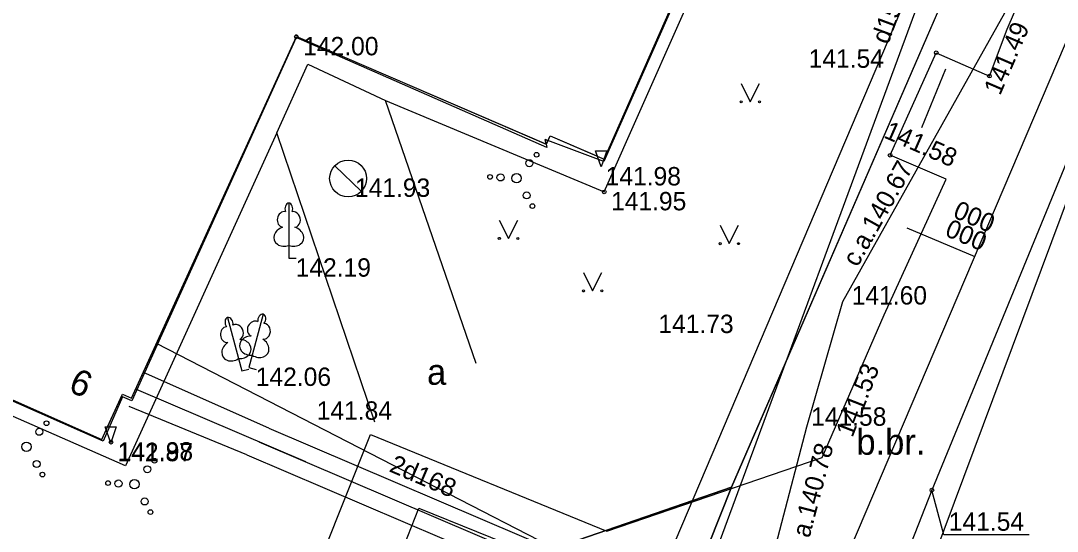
# Model space of a CAD drawing. Extents: x 635609 to 635806, y 303734 to 303875.
# Drawn here: x 635684.89 to 635713.05, y 303789.34 to 303803.23 of the extents above; entities that cross this region are included whole.
import ezdxf

# ---------------------------------------------------------------- set-up
doc = ezdxf.new("R2010")
doc.units = 0
for name, color, linetype in [('APGR_SARK_####_####_#', 7, 'Continuous'), ('BUVE_EKAS_####_####_#', 7, 'Continuous'), ('BUVE_EKAS_BIZM_TKST_#', 7, 'Continuous'), ('BUVE_EKAS_UZMR_####_#', 7, 'Continuous'), ('BUVE_SOLS_####_####_#', 7, 'Continuous'), ('CELI_CAPM_####_####_#', 7, 'Continuous'), ('CELI_CMAL_####_####_#', 7, 'Continuous'), ('CELI_CSEG_####_TKST_#', 7, 'Continuous'), ('CKOM_ELEM_####_####_#', 7, 'Continuous'), ('RELJ_AATZ_####_TKST_#', 7, 'Continuous'), ('RELJ_ELEM_####_####_#', 7, 'Continuous'), ('ROBZ_UZMR_####_####_#', 7, 'Continuous'), ('SAKK_IZVK_####_TKST_#', 7, 'Continuous'), ('SAKK_KKAN_####_####_#', 7, 'Continuous'), ('SAKK_KKAN_####_####_I', 7, 'Continuous'), ('SAKK_KKAN_####_TKST_I', 7, 'Continuous'), ('SAKT_VADV_OPTK_####_#', 7, 'Continuous'), ('SILT_VADP_UDEN_####_#', 7, 'Continuous'), ('SILT_VADP_UDEN_TKST_#', 7, 'Continuous'), ('SKAN_VADP_PAST_####_#', 7, 'Continuous'), ('SKAN_VADP_PAST_TKST_#', 7, 'Continuous'), ('TERT_ELEM_####_####_#', 7, 'Continuous')]:
    doc.layers.add(name, color=color, linetype=linetype)

msp = doc.modelspace()

# ---------------------------------------------------------------- linework, layer by layer
at = {"layer": 'APGR_SARK_####_####_#'}
msp.add_line((635698.244, 303778.656), (635727.338, 303847.141), dxfattribs=at)
at = {"layer": 'BUVE_EKAS_####_####_#'}
for p, q in [((635700.741, 303799.461), (635707.322, 303814.397)), ((635687.898, 303792.961), (635692.387, 303802.792)), ((635692.387, 303802.792), (635699.175, 303799.866)), ((635699.175, 303799.866), (635699.277, 303800.096)), ((635699.277, 303800.096), (635700.741, 303799.461)), ((635679.735, 303795.101), (635687.095, 303791.84)), ((635687.095, 303791.84), (635687.66, 303793.071)), ((635687.66, 303793.071), (635687.898, 303792.961))]:
    msp.add_line(p, q, dxfattribs=at)
at = {"layer": 'BUVE_EKAS_UZMR_####_#'}
for p, q in [((635700.741, 303799.461), (635704.642, 303808.314)), ((635700.741, 303799.461), (635704.642, 303808.314)), ((635700.741, 303799.461), (635704.642, 303808.314)), ((635688.577, 303794.447), (635692.307, 303802.618)), ((635692.307, 303802.618), (635692.362, 303802.738)), ((635692.307, 303802.618), (635692.362, 303802.738)), ((635692.307, 303802.618), (635692.362, 303802.738)), ((635692.429, 303802.774), (635699.164, 303799.871)), ((635692.429, 303802.774), (635699.164, 303799.871)), ((635692.429, 303802.774), (635699.164, 303799.871)), ((635699.221, 303799.969), (635699.277, 303800.096)), ((635699.221, 303799.969), (635699.277, 303800.096)), ((635699.221, 303799.969), (635699.277, 303800.096)), ((635699.277, 303800.096), (635700.557, 303799.541)), ((635699.277, 303800.096), (635700.557, 303799.541)), ((635699.277, 303800.096), (635700.557, 303799.541)), ((635699.164, 303799.871), (635699.137, 303800)), ((635699.137, 303800), (635699.221, 303799.969)), ((635700.557, 303799.541), (635700.508, 303799.683)), ((635700.508, 303799.683), (635700.808, 303799.683)), ((635700.557, 303799.541), (635700.508, 303799.683)), ((635700.808, 303799.683), (635700.732, 303799.465)), ((635700.732, 303799.465), (635700.741, 303799.461)), ((635700.732, 303799.465), (635700.741, 303799.461)), ((635700.732, 303799.465), (635700.741, 303799.461)), ((635687.898, 303792.961), (635688.577, 303794.447)), ((635682.898, 303793.7), (635687.095, 303791.84)), ((635687.252, 303792.181), (635687.66, 303793.071)), ((635687.252, 303792.181), (635687.66, 303793.071)), ((635687.252, 303792.181), (635687.66, 303793.071)), ((635687.66, 303793.071), (635687.898, 303792.961)), ((635687.66, 303793.071), (635687.898, 303792.961)), ((635687.66, 303793.071), (635687.898, 303792.961)), ((635687.095, 303791.84), (635687.215, 303792.101)), ((635687.095, 303791.84), (635687.215, 303792.101)), ((635687.095, 303791.84), (635687.215, 303792.101)), ((635687.215, 303792.101), (635687.187, 303792.181)), ((635687.187, 303792.181), (635687.252, 303792.181))]:
    msp.add_line(p, q, dxfattribs=at)
for points in [[(635683.508, 303808.573), (635687.059, 303807.007), (635686.753, 303806.31), (635689.141, 303805.262), (635691.391, 303810.377), (635690.633, 303810.711), (635692.181, 303814.255), (635692.949, 303813.917), (635695.563, 303819.862), (635706.245, 303815.217), (635706.134, 303814.966), (635707.363, 303814.426), (635700.731, 303799.402), (635699.137, 303800), (635699.184, 303799.776), (635692.374, 303802.765), (635687.909, 303792.888), (635687.662, 303792.996), (635687.134, 303791.792), (635642.988, 303811.357)], [(635687.898, 303792.961), (635688.577, 303794.447), (635692.307, 303802.618)], [(635687.898, 303792.961), (635688.577, 303794.447), (635692.307, 303802.618)], [(635699.164, 303799.871), (635699.137, 303800), (635699.221, 303799.969)], [(635699.164, 303799.871), (635699.137, 303800), (635699.221, 303799.969)], [(635700.557, 303799.541), (635700.508, 303799.683), (635700.808, 303799.683), (635700.732, 303799.465)], [(635700.508, 303799.683), (635700.808, 303799.683), (635700.732, 303799.465)], [(635682.328, 303793.952), (635682.898, 303793.7), (635687.095, 303791.84)], [(635682.328, 303793.952), (635682.898, 303793.7), (635687.095, 303791.84)], [(635687.215, 303792.101), (635687.187, 303792.181), (635687.252, 303792.181)], [(635687.215, 303792.101), (635687.187, 303792.181), (635687.252, 303792.181)]]:
    msp.add_lwpolyline(points, dxfattribs=at)
msp.add_arc((635692.38, 303802.784), 0.05, 348.3557, 248.3787, dxfattribs=at)
msp.add_arc((635692.38, 303802.784), 0.05, 348.3557, 248.3787, dxfattribs=at)
msp.add_arc((635692.38, 303802.784), 0.05, 348.3557, 248.3787, dxfattribs=at)
at = {"layer": 'BUVE_SOLS_####_####_#'}
msp.add_line((635709.367, 303800.32), (635710.017, 303801.917), dxfattribs=at)
at = {"layer": 'CELI_CAPM_####_####_#'}
for points in [[(635720.952, 303817.453), (635718.871, 303812.746), (635715.372, 303804.412), (635713.782, 303800.565), (635709.642, 303790.465), (635706.272, 303781.872)], [(635692.692, 303802.043), (635694.798, 303801.053), (635700.74, 303798.57), (635703.828, 303805.54)], [(635694.515, 303792.314), (635691.848, 303800.177), (635692.692, 303802.043)], [(635697.267, 303793.905), (635694.798, 303801.053)], [(635687.743, 303791.127), (635666.213, 303800.587)], [(635691.848, 303800.177), (635687.743, 303791.127)]]:
    msp.add_lwpolyline(points, dxfattribs=at)
at = {"layer": 'CELI_CMAL_####_####_#'}
for p, q in [((635711.682, 303802.999), (635715.47, 303811.828)), ((635711.203, 303801.718), (635711.682, 303802.999)), ((635708.507, 303799.569), (635709.759, 303802.354)), ((635709.759, 303802.354), (635711.203, 303801.718)), ((635710.024, 303798.921), (635708.507, 303799.569)), ((635708.341, 303795.232), (635710.024, 303798.921)), ((635706.656, 303791.347), (635708.341, 303795.232)), ((635692.164, 303786.38), (635694.397, 303791.979)), ((635694.397, 303791.979), (635700.809, 303789.345)), ((635700.809, 303789.345), (635706.656, 303791.347)), ((635694.6, 303787.183), (635695.71, 303789.973)), ((635695.71, 303789.973), (635698.922, 303788.675))]:
    msp.add_line(p, q, dxfattribs=at)
at = {"layer": 'CKOM_ELEM_####_####_#'}
for p, q in [((635693.425, 303799.284), (635694.143, 303798.588)), ((635693.784, 303798.936), (635693.783, 303798.935))]:
    msp.add_line(p, q, dxfattribs=at)
msp.add_circle((635693.784, 303798.936), 0.5, dxfattribs=at)
at = {"layer": 'RELJ_AATZ_####_TKST_#'}
msp.add_lwpolyline([(635712.287, 303789.25), (635709.969, 303789.25), (635709.642, 303790.465)], dxfattribs=at)
at = {"layer": 'RELJ_ELEM_####_####_#'}
for points in [[(635700.508, 303799.683), (635700.808, 303799.683), (635700.658, 303799.25)], [(635687.187, 303792.181), (635687.487, 303792.181), (635687.337, 303791.748)]]:
    msp.add_lwpolyline(points, close=True, dxfattribs=at)
for centre in [(635692.38, 303802.784), (635709.759, 303802.354), (635711.203, 303801.718), (635708.507, 303799.569), (635700.74, 303798.57), (635687.345, 303791.767), (635709.642, 303790.465)]:
    msp.add_circle(centre, 0.05, dxfattribs=at)
at = {"layer": 'ROBZ_UZMR_####_####_#'}
msp.add_line((635704.2, 303790.54), (635716.78, 303819.58), dxfattribs=at)
for points in [[(635727.338, 303843.543), (635716.78, 303819.58), (635704.2, 303790.54), (635695.565, 303768.799)], [(635695.565, 303768.799), (635704.2, 303790.54), (635684.14, 303783.62), (635633.09, 303808), (635625.13, 303811.56), (635628.285, 303815.213), (635624.279, 303817.47), (635622.381, 303814.441), (635619.398, 303816.142)], [(635633.09, 303808), (635684.14, 303783.62), (635704.2, 303790.54)]]:
    msp.add_lwpolyline(points, dxfattribs=at)
msp.add_lwpolyline([(635625.13, 303811.56), (635628.285, 303815.213), (635649.47, 303839.74), (635657.36, 303836.69), (635690.11, 303832.5), (635716.78, 303819.58), (635704.2, 303790.54), (635684.14, 303783.62), (635633.09, 303808)], close=True, dxfattribs=at)
msp.add_lwpolyline([(635625.13, 303811.56), (635628.285, 303815.213), (635649.47, 303839.74), (635657.36, 303836.69), (635690.11, 303832.5), (635716.78, 303819.58), (635704.2, 303790.54), (635684.14, 303783.62), (635633.09, 303808)], close=True, dxfattribs=at)
at = {"layer": 'SAKK_KKAN_####_####_#'}
for p, q in [((635707.413, 303788.843), (635719.812, 303817.994)), ((635702.287, 303768.799), (635719.016, 303813.632)), ((635708.963, 303797.597), (635710.803, 303796.814))]:
    msp.add_line(p, q, dxfattribs=at)
at = {"layer": 'SAKK_KKAN_####_####_I'}
msp.add_lwpolyline([(635718.25, 303817.972), (635712.902, 303805.734), (635707.211, 303795.582), (635706.236, 303792.177), (635701.833, 303775.323), (635699.458, 303768.799)], dxfattribs=at)
at = {"layer": 'SAKT_VADV_OPTK_####_#'}
msp.add_lwpolyline([(635725.866, 303775.24), (635688.577, 303794.447)], dxfattribs=at)
at = {"layer": 'SILT_VADP_UDEN_####_#'}
for p, q in [((635691.629, 303792.151), (635688.23, 303793.658)), ((635691.039, 303791.425), (635687.837, 303792.739)), ((635691.359, 303791.777), (635705.738, 303785.63))]:
    msp.add_line(p, q, dxfattribs=at)
at = {"layer": 'SILT_VADP_UDEN_TKST_#'}
for p, q in [((635692.64, 303791.23), (635688.034, 303793.199)), ((635691.629, 303792.151), (635706.303, 303785.878)), ((635691.039, 303791.425), (635705.173, 303785.382))]:
    msp.add_line(p, q, dxfattribs=at)
at = {"layer": 'SKAN_VADP_PAST_####_#'}
msp.add_line((635697.384, 303771.455), (635710.704, 303807.585), dxfattribs=at)
at = {"layer": 'TERT_ELEM_####_####_#'}
for p, q in [((635704.459, 303801.521), (635704.709, 303801.021)), ((635704.709, 303801.021), (635704.959, 303801.521)), ((635697.892, 303797.807), (635698.142, 303797.307)), ((635698.142, 303797.307), (635698.392, 303797.807)), ((635703.888, 303797.664), (635704.138, 303797.164)), ((635704.138, 303797.164), (635704.388, 303797.664)), ((635692.175, 303797.113), (635692.175, 303796.766)), ((635692.175, 303796.766), (635692.375, 303796.766)), ((635700.177, 303796.378), (635700.427, 303795.878)), ((635700.427, 303795.878), (635700.677, 303796.378)), ((635690.81, 303794.039), (635690.9, 303793.704)), ((635691.181, 303794.131), (635691.091, 303793.796)), ((635690.9, 303793.704), (635691.093, 303793.756)), ((635691.091, 303793.796), (635691.284, 303793.744))]:
    msp.add_line(p, q, dxfattribs=at)
for points in [[(635692.175, 303798.266), (635692.175, 303797.113)], [(635692.265, 303798.034), (635692.264, 303798.035)], [(635690.512, 303795.153), (635690.81, 303794.039)], [(635691.479, 303795.245), (635691.181, 303794.131)], [(635690.658, 303794.952), (635690.657, 303794.952)], [(635691.506, 303794.997), (635691.505, 303794.998)]]:
    msp.add_lwpolyline(points, dxfattribs=at)
for centre, radius in [((635704.459, 303801.021), 0.028), ((635704.959, 303801.021), 0.0263), ((635698.903, 303799.582), 0.064), ((635698.707, 303799.351), 0.096), ((635697.641, 303798.977), 0.064), ((635697.925, 303798.964), 0.096), ((635698.359, 303798.943), 0.128), ((635698.635, 303798.476), 0.096), ((635698.793, 303798.187), 0.064), ((635697.892, 303797.307), 0.028), ((635698.392, 303797.307), 0.0263), ((635703.888, 303797.164), 0.028), ((635704.388, 303797.164), 0.0263), ((635700.177, 303795.878), 0.028), ((635700.677, 303795.878), 0.0263), ((635685.594, 303792.28), 0.064), ((635685.398, 303792.049), 0.096), ((635685.05, 303791.641), 0.128), ((635685.326, 303791.174), 0.096), ((635688.331, 303791.03), 0.096), ((635688.527, 303791.261), 0.064), ((635685.484, 303790.885), 0.064), ((635687.265, 303790.656), 0.064), ((635687.549, 303790.643), 0.096), ((635687.983, 303790.622), 0.128), ((635688.259, 303790.155), 0.096), ((635688.417, 303789.866), 0.064)]:
    msp.add_circle(centre, radius, dxfattribs=at)
for centre, major_axis, ratio, start_param, end_param in [((635692.175, 303798.116), (0, -0.15), 0.707107, 3.14537, 5.287485), ((635692.175, 303798.116), (0, -0.15), 0.707107, 0.995701, 3.137816), ((635692.047, 303797.821), (-0.039, -0.212), 0.861323, 3.141593, 6.283185), ((635692.303, 303797.821), (0.039, -0.212), 0.861323, 0, 3.141593), ((635692.085, 303797.359), (0.307, 0.095), 0.814445, 1.570796, 4.752015), ((635692.265, 303797.359), (-0.307, 0.095), 0.814445, 1.531171, 4.712389), ((635690.551, 303795.008), (0.039, -0.145), 0.707107, 3.14537, 5.287485), ((635690.55, 303795.008), (0.039, -0.145), 0.707107, 0.995701, 3.137816), ((635691.24, 303794.848), (-0.092, -0.195), 0.861323, 3.141593, 6.283185), ((635691.441, 303795.1), (-0.039, -0.145), 0.707107, 3.14537, 5.287485), ((635691.44, 303795.1), (-0.039, -0.145), 0.707107, 0.995701, 3.137816), ((635690.503, 303794.69), (0.018, -0.215), 0.861323, 3.141593, 6.283185), ((635690.751, 303794.756), (0.092, -0.195), 0.861323, 0, 3.141593), ((635691.488, 303794.782), (-0.018, -0.215), 0.861323, 0, 3.141593), ((635690.66, 303794.254), (0.272, 0.171), 0.814445, 1.570796, 4.752015), ((635690.833, 303794.3), (-0.321, 0.012), 0.814445, 1.531171, 4.712389), ((635691.158, 303794.392), (0.321, 0.012), 0.814445, 1.570796, 4.752015), ((635691.331, 303794.346), (-0.272, 0.171), 0.814445, 1.531171, 4.712389)]:
    msp.add_ellipse(centre, major_axis=major_axis, ratio=ratio, start_param=start_param, end_param=end_param, dxfattribs=at)

# ---------------------------------------------------------------- texts
at = {"layer": 'BUVE_EKAS_BIZM_TKST_#'}
msp.add_text('6', height=0.7, rotation=336.1927, dxfattribs=at).set_placement((635686.155, 303793.164))
at = {"layer": 'CELI_CSEG_####_TKST_#'}
for s, p in [('a', (635695.929, 303793.327)), ('b.br.', (635707.591, 303791.426))]:
    msp.add_text(s, height=0.7, dxfattribs=at).set_placement(p)
at = {"layer": 'RELJ_AATZ_####_TKST_#'}
for s, rotation, p in [(' 141.49', 66.7109, (635711.418, 303801)), (' 141.58', 336.2383, (635708.139, 303800.132)), (' 141.53', 68.7396, (635707.414, 303791.7))]:
    msp.add_text(s, height=0.5, rotation=rotation, dxfattribs=at).set_placement(p)
for s, p in [(' 142.00', (635692.38, 303802.284)), (' 141.54', (635706.107, 303801.946)), (' 141.98', (635700.594, 303798.747)), (' 141.93', (635693.785, 303798.436)), (' 141.95', (635700.74, 303798.07)), (' 142.19', (635692.175, 303796.266)), ('141.60', (635707.463, 303795.509)), (' 141.73', (635702.025, 303794.734)), (' 142.06', (635691.091, 303793.296)), (' 141.84', (635692.747, 303792.376)), ('141.58', (635706.36, 303792.213)), (' 142.87', (635687.337, 303791.248)), (' 141.98', (635687.345, 303791.267)), (' 141.54', (635709.913, 303789.358))]:
    msp.add_text(s, height=0.5, dxfattribs=at).set_placement(p)
at = {"layer": 'SAKK_IZVK_####_TKST_#'}
for p in [(635710.185, 303797.889), (635709.965, 303797.388)]:
    msp.add_text('000', height=0.5, rotation=336.9579, dxfattribs=at).set_placement(p)
at = {"layer": 'SAKK_KKAN_####_TKST_I'}
for s, rotation, p in [('c.a.140.67', 60.7259, (635707.619, 303796.505)), ('c.a.140.78', 75.3591, (635706.184, 303788.641))]:
    msp.add_text(s, height=0.5, rotation=rotation, dxfattribs=at).set_placement(p)
at = {"layer": 'SILT_VADP_UDEN_TKST_#'}
msp.add_text('2d168', height=0.5, rotation=336.8537, dxfattribs=at).set_placement((635694.874, 303790.981))
at = {"layer": 'SKAN_VADP_PAST_TKST_#'}
msp.add_text('d150', height=0.5, rotation=69.7778, dxfattribs=at).set_placement((635708.452, 303802.56))

doc.saveas('drawing.dxf')
